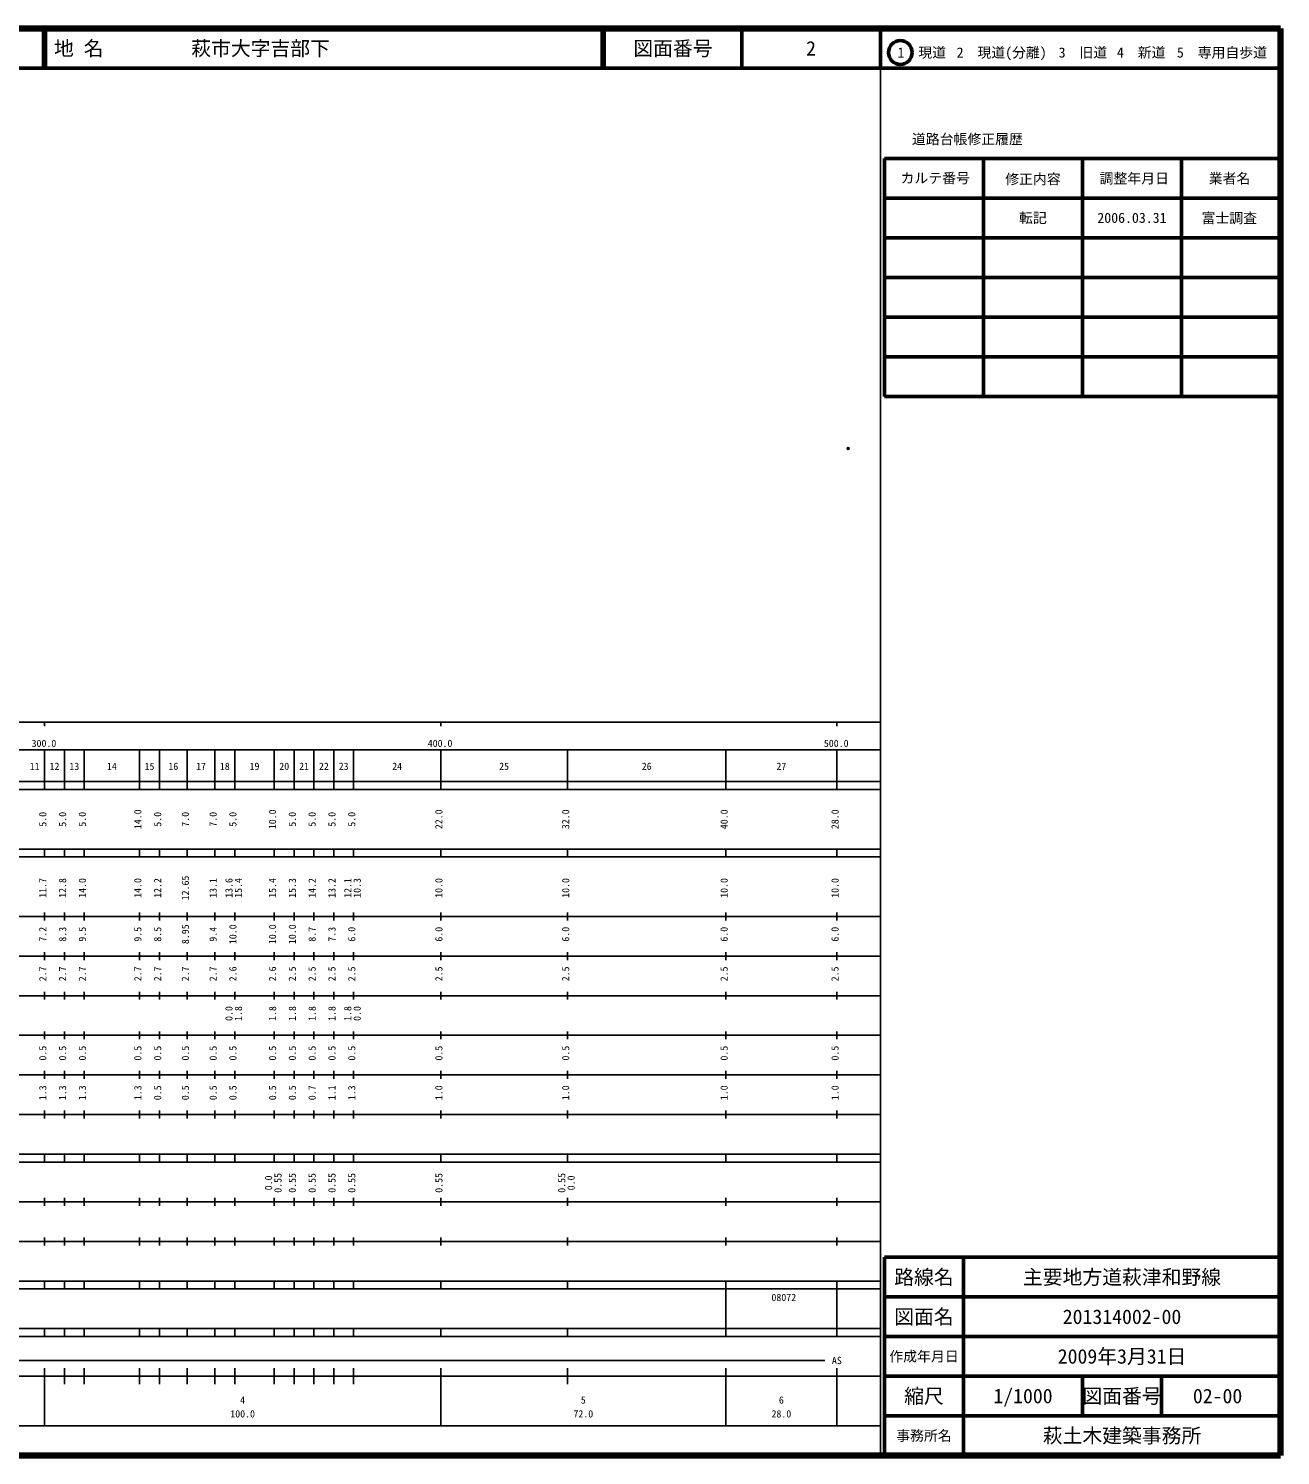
# Model space of a CAD drawing. Units: millimetres on the paper. Extents: x 40 to 680, y 20 to 380.
# Drawn here: x 363.9 to 680, y 20 to 380 of the extents above; entities that cross this region are included whole.
import ezdxf
from ezdxf.enums import TextEntityAlignment as Align

# ---------------------------------------------------------------- set-up
doc = ezdxf.new("R2010")
doc.units = ezdxf.units.MM
doc.header["$PDMODE"] = 32
doc.header["$PDSIZE"] = 0.5
doc.layers.add('M-OTRS', color=6, linetype='Continuous')
doc.layers.add('M-TTL-TXT', color=7, linetype='Continuous')
for name, color, linetype, lineweight in [('M-TTL', 2, 'Continuous', 140), ('M-TTL-BAND', 7, 'Continuous', 25), ('M-TTL-FRAM', 2, 'Continuous', 50), ('M-TTL-LINE', 7, 'Continuous', 50)]:
    doc.layers.add(name, color=color, linetype=linetype, lineweight=lineweight)
doc.styles.add('ＭＳ ゴシック', font='')
doc.styles.get('ＭＳ ゴシック').set_extended_font_data('MS Gothic')

msp = doc.modelspace()

# ---------------------------------------------------------------- linework, layer by layer
at = {"layer": 'M-OTRS'}
msp.add_point((570.889, 274.046), dxfattribs=at)
at = {"layer": 'M-TTL'}
for p, q in [((680, 380), (40, 380)), ((680, 20), (680, 380)), ((40, 20), (680, 20))]:
    msp.add_line(p, q, dxfattribs=at)
at = {"layer": 'M-TTL-BAND'}
for p, q in [((579, 20), (579, 370)), ((40, 205), (579, 205)), ((368, 205), (368, 204)), ((468, 205), (468, 204)), ((568, 205), (568, 204)), ((68, 198), (579, 198)), ((368, 188), (368, 198)), ((373, 188), (373, 198)), ((378, 188), (378, 198)), ((392, 188), (392, 198)), ((397, 188), (397, 198)), ((404, 188), (404, 198)), ((411, 188), (411, 198)), ((416, 188), (416, 198)), ((426, 188), (426, 198)), ((431, 188), (431, 198)), ((436, 188), (436, 198)), ((441, 188), (441, 198)), ((446, 188), (446, 198)), ((468, 188), (468, 198)), ((500, 188), (500, 198)), ((540, 188), (540, 198)), ((568, 188), (568, 198)), ((40, 190), (579, 190)), ((40, 188), (579, 188)), ((40, 173), (579, 173)), ((368, 171), (368, 173)), ((373, 171), (373, 173)), ((378, 171), (378, 173)), ((392, 171), (392, 173)), ((397, 171), (397, 173)), ((404, 171), (404, 173)), ((411, 171), (411, 173)), ((416, 171), (416, 173)), ((426, 171), (426, 173)), ((431, 171), (431, 173)), ((436, 171), (436, 173)), ((441, 171), (441, 173)), ((446, 171), (446, 173)), ((468, 171), (468, 173)), ((500, 171), (500, 173)), ((540, 171), (540, 173)), ((568, 171), (568, 173)), ((40, 171), (579, 171)), ((40, 156), (579, 156)), ((368, 155), (368, 157)), ((373, 155), (373, 157)), ((378, 155), (378, 157)), ((392, 155), (392, 157)), ((397, 155), (397, 157)), ((404, 155), (404, 157)), ((411, 155), (411, 157)), ((416, 155), (416, 157)), ((426, 155), (426, 157)), ((431, 155), (431, 157)), ((436, 155), (436, 157)), ((441, 155), (441, 157)), ((446, 155), (446, 157)), ((468, 155), (468, 157)), ((500, 155), (500, 157)), ((540, 155), (540, 157)), ((568, 155), (568, 157)), ((46, 146), (579, 146)), ((368, 145), (368, 147)), ((373, 145), (373, 147)), ((378, 145), (378, 147)), ((392, 145), (392, 147)), ((397, 145), (397, 147)), ((404, 145), (404, 147)), ((411, 145), (411, 147)), ((416, 145), (416, 147)), ((426, 145), (426, 147)), ((431, 145), (431, 147)), ((436, 145), (436, 147)), ((441, 145), (441, 147)), ((446, 145), (446, 147)), ((468, 145), (468, 147)), ((500, 145), (500, 147)), ((540, 145), (540, 147)), ((568, 145), (568, 147)), ((368, 135), (368, 137)), ((373, 135), (373, 137)), ((378, 135), (378, 137)), ((392, 135), (392, 137)), ((397, 135), (397, 137)), ((404, 135), (404, 137)), ((411, 135), (411, 137)), ((416, 135), (416, 137)), ((426, 135), (426, 137)), ((431, 135), (431, 137)), ((436, 135), (436, 137)), ((441, 135), (441, 137)), ((446, 135), (446, 137)), ((468, 135), (468, 137)), ((500, 135), (500, 137)), ((540, 135), (540, 137)), ((568, 135), (568, 137)), ((52, 136), (579, 136)), ((46, 126), (579, 126)), ((368, 125), (368, 127)), ((373, 125), (373, 127)), ((378, 125), (378, 127)), ((392, 125), (392, 127)), ((397, 125), (397, 127)), ((404, 125), (404, 127)), ((411, 125), (411, 127)), ((416, 125), (416, 127)), ((426, 125), (426, 127)), ((431, 125), (431, 127)), ((436, 125), (436, 127)), ((441, 125), (441, 127)), ((446, 125), (446, 127)), ((468, 125), (468, 127)), ((500, 125), (500, 127)), ((540, 125), (540, 127)), ((568, 125), (568, 127)), ((52, 116), (579, 116)), ((368, 115), (368, 117)), ((373, 115), (373, 117)), ((378, 115), (378, 117)), ((392, 115), (392, 117)), ((397, 115), (397, 117)), ((404, 115), (404, 117)), ((411, 115), (411, 117)), ((416, 115), (416, 117)), ((426, 115), (426, 117)), ((431, 115), (431, 117)), ((436, 115), (436, 117)), ((441, 115), (441, 117)), ((446, 115), (446, 117)), ((468, 115), (468, 117)), ((500, 115), (500, 117)), ((540, 115), (540, 117)), ((568, 115), (568, 117)), ((46, 106), (579, 106)), ((368, 105), (368, 107)), ((373, 105), (373, 107)), ((378, 105), (378, 107)), ((392, 105), (392, 107)), ((397, 105), (397, 107)), ((404, 105), (404, 107)), ((411, 105), (411, 107)), ((416, 105), (416, 107)), ((426, 105), (426, 107)), ((431, 105), (431, 107)), ((436, 105), (436, 107)), ((441, 105), (441, 107)), ((446, 105), (446, 107)), ((468, 105), (468, 107)), ((500, 105), (500, 107)), ((540, 105), (540, 107)), ((568, 105), (568, 107)), ((40, 96), (579, 96)), ((40, 94), (579, 94)), ((368, 94), (368, 96)), ((373, 94), (373, 96)), ((378, 94), (378, 96)), ((392, 94), (392, 96)), ((397, 94), (397, 96)), ((404, 94), (404, 96)), ((411, 94), (411, 96)), ((416, 94), (416, 96)), ((426, 94), (426, 96)), ((431, 94), (431, 96)), ((436, 94), (436, 96)), ((441, 94), (441, 96)), ((446, 94), (446, 96)), ((468, 94), (468, 96)), ((500, 94), (500, 96)), ((540, 94), (540, 96)), ((568, 94), (568, 96)), ((49, 84), (579, 84)), ((368, 83), (368, 85)), ((373, 83), (373, 85)), ((378, 83), (378, 85)), ((392, 83), (392, 85)), ((397, 83), (397, 85)), ((404, 83), (404, 85)), ((411, 83), (411, 85)), ((416, 83), (416, 85)), ((426, 83), (426, 85)), ((431, 83), (431, 85)), ((436, 83), (436, 85)), ((441, 83), (441, 85)), ((446, 83), (446, 85)), ((468, 83), (468, 85)), ((500, 83), (500, 85)), ((540, 83), (540, 85)), ((568, 83), (568, 85)), ((40, 74), (579, 74)), ((368, 73), (368, 75)), ((373, 73), (373, 75)), ((378, 73), (378, 75)), ((392, 73), (392, 75)), ((397, 73), (397, 75)), ((404, 73), (404, 75)), ((411, 73), (411, 75)), ((416, 73), (416, 75)), ((426, 73), (426, 75)), ((431, 73), (431, 75)), ((436, 73), (436, 75)), ((441, 73), (441, 75)), ((446, 73), (446, 75)), ((468, 73), (468, 75)), ((500, 73), (500, 75)), ((540, 73), (540, 75)), ((568, 73), (568, 75)), ((40, 64), (579, 64)), ((40, 62), (579, 62)), ((368, 62), (368, 64)), ((373, 62), (373, 64)), ((378, 62), (378, 64)), ((392, 62), (392, 64)), ((397, 62), (397, 64)), ((404, 62), (404, 64)), ((411, 62), (411, 64)), ((416, 62), (416, 64)), ((426, 62), (426, 64)), ((431, 62), (431, 64)), ((436, 62), (436, 64)), ((441, 62), (441, 64)), ((446, 62), (446, 64)), ((468, 62), (468, 64)), ((500, 62), (500, 64)), ((540, 62), (540, 64)), ((540, 52), (540, 62)), ((568, 62), (568, 64)), ((568, 52), (568, 62)), ((40, 52), (579, 52)), ((368, 50), (368, 52)), ((373, 50), (373, 52)), ((378, 50), (378, 52)), ((392, 50), (392, 52)), ((397, 50), (397, 52)), ((404, 50), (404, 52)), ((411, 50), (411, 52)), ((416, 50), (416, 52)), ((426, 50), (426, 52)), ((431, 50), (431, 52)), ((436, 50), (436, 52)), ((441, 50), (441, 52)), ((446, 50), (446, 52)), ((468, 50), (468, 52)), ((500, 50), (500, 52)), ((540, 50), (540, 52)), ((568, 50), (568, 52)), ((40, 50), (579, 50)), ((71, 44), (565, 44)), ((40, 40), (579, 40)), ((368, 27.5), (368, 42)), ((373, 38), (373, 42)), ((378, 38), (378, 42)), ((392, 38), (392, 42)), ((397, 38), (397, 42)), ((404, 38), (404, 42)), ((411, 38), (411, 42)), ((416, 38), (416, 42)), ((426, 38), (426, 42)), ((431, 38), (431, 42)), ((436, 38), (436, 42)), ((441, 38), (441, 42)), ((446, 38), (446, 42)), ((468, 27.5), (468, 42)), ((500, 38), (500, 42)), ((540, 27.5), (540, 42)), ((568, 27.5), (568, 42)), ((68, 27.5), (579, 27.5))]:
    msp.add_line(p, q, dxfattribs=at)
at = {"layer": 'M-TTL-FRAM'}
for p, q in [((580, 347.197), (580, 287.197)), ((580, 347.197), (680, 347.197)), ((580, 287.197), (680, 287.197)), ((680, 70), (580, 70)), ((580, 70), (580, 20))]:
    msp.add_line(p, q, dxfattribs=at)
at = {"layer": 'M-TTL-LINE'}
for p, q in [((367.75, 380), (367.75, 370)), ((368.25, 380), (368.25, 370)), ((508.747, 380), (508.747, 370)), ((509.247, 380), (509.247, 370)), ((543.997, 380), (543.997, 370)), ((579, 380), (579, 370)), ((40, 370), (680, 370)), ((605, 347.197), (605, 287.197)), ((630, 347.197), (630, 287.197)), ((655, 347.197), (655, 287.197)), ((580, 337.197), (680, 337.197)), ((580, 327.197), (680, 327.197)), ((580, 317.197), (680, 317.197)), ((580, 307.197), (680, 307.197)), ((580, 297.197), (680, 297.197)), ((600, 70), (600, 20)), ((680, 60), (580, 60)), ((680, 50), (580, 50)), ((680, 40), (580, 40)), ((630, 40), (630, 30)), ((650, 40), (650, 30)), ((680, 30), (580, 30))]:
    msp.add_line(p, q, dxfattribs=at)
msp.add_circle((584.031, 373.958), 3, dxfattribs=at)

# ---------------------------------------------------------------- texts
at = {"layer": 'M-TTL-BAND', "style": 'ＭＳ ゴシック'}
for s, p in [('300.0', (367.844, 198.195)), ('400.0', (467.844, 198.195)), ('500.0', (567.844, 198.195)), ('11', (365.5, 192.405)), ('12', (370.5, 192.405)), ('13', (375.5, 192.405)), ('14', (385, 192.405)), ('15', (394.5, 192.405)), ('16', (400.5, 192.405)), ('17', (407.5, 192.405)), ('18', (413.5, 192.405)), ('19', (421, 192.405)), ('20', (428.5, 192.405)), ('21', (433.5, 192.405)), ('22', (438.5, 192.405)), ('23', (443.5, 192.405)), ('24', (457, 192.405)), ('25', (484, 192.405)), ('26', (520, 192.405)), ('27', (554, 192.405)), ('AS', (568, 42.5)), ('4', (418, 32.523)), ('5', (504, 32.523)), ('6', (554, 32.523)), ('100.0', (418, 29.033)), ('72.0', (504, 29.033)), ('28.0', (554, 29.033))]:
    msp.add_text(s, height=1.833, dxfattribs=at).set_placement(p, align=Align.BOTTOM_CENTER)
for s, p in [('5.0', (369, 180.5)), ('5.0', (374, 180.5)), ('5.0', (379, 180.5)), ('14.0', (393, 180.5)), ('5.0', (398, 180.5)), ('7.0', (405, 180.5)), ('7.0', (412, 180.5)), ('5.0', (417, 180.5)), ('10.0', (427, 180.5)), ('5.0', (432, 180.5)), ('5.0', (437, 180.5)), ('5.0', (442, 180.5)), ('5.0', (447, 180.5)), ('22.0', (469, 180.5)), ('32.0', (501, 180.5)), ('40.0', (541, 180.5)), ('28.0', (569, 180.5)), ('12.65', (405, 163.174)), ('11.7', (369, 163.174)), ('12.8', (374, 163.174)), ('14.0', (379, 163.174)), ('14.0', (393, 163.174)), ('12.2', (398, 163.174)), ('13.1', (412, 163.174)), ('13.6', (416, 163.174)), ('15.4', (418.37, 163.174)), ('15.4', (427, 163.174)), ('15.3', (432, 163.174)), ('14.2', (437, 163.174)), ('13.2', (442, 163.174)), ('12.1', (446, 163.174)), ('10.3', (448.37, 163.174)), ('10.0', (469, 163.174)), ('10.0', (501, 163.174)), ('10.0', (541, 163.174)), ('10.0', (569, 163.174)), ('7.2', (369, 151.5)), ('8.3', (374, 151.5)), ('9.5', (379, 151.5)), ('9.5', (393, 151.5)), ('8.5', (398, 151.5)), ('8.95', (405, 151.5)), ('9.4', (412, 151.5)), ('10.0', (417, 151.5)), ('10.0', (427, 151.5)), ('10.0', (432, 151.5)), ('8.7', (437, 151.5)), ('7.3', (442, 151.5)), ('6.0', (447, 151.5)), ('6.0', (469, 151.5)), ('6.0', (501, 151.5)), ('6.0', (541, 151.5)), ('6.0', (569, 151.5)), ('2.7', (369, 141.5)), ('2.7', (374, 141.5)), ('2.7', (379, 141.5)), ('2.7', (393, 141.5)), ('2.7', (398, 141.5)), ('2.7', (405, 141.5)), ('2.7', (412, 141.5)), ('2.6', (417, 141.5)), ('2.6', (427, 141.5)), ('2.5', (432, 141.5)), ('2.5', (437, 141.5)), ('2.5', (442, 141.5)), ('2.5', (447, 141.5)), ('2.5', (469, 141.5)), ('2.5', (501, 141.5)), ('2.5', (541, 141.5)), ('2.5', (569, 141.5)), ('0.0', (416, 131.5)), ('1.8', (418.37, 131.5)), ('1.8', (427, 131.5)), ('1.8', (432, 131.5)), ('1.8', (437, 131.5)), ('1.8', (442, 131.5)), ('1.8', (446, 131.5)), ('0.0', (448.37, 131.5)), ('0.5', (369, 121.5)), ('0.5', (374, 121.5)), ('0.5', (379, 121.5)), ('0.5', (393, 121.5)), ('0.5', (398, 121.5)), ('0.5', (405, 121.5)), ('0.5', (412, 121.5)), ('0.5', (417, 121.5)), ('0.5', (427, 121.5)), ('0.5', (432, 121.5)), ('0.5', (437, 121.5)), ('0.5', (442, 121.5)), ('0.5', (447, 121.5)), ('0.5', (469, 121.5)), ('0.5', (501, 121.5)), ('0.5', (541, 121.5)), ('0.5', (569, 121.5)), ('1.3', (369, 111.5)), ('1.3', (374, 111.5)), ('1.3', (379, 111.5)), ('1.3', (393, 111.5)), ('0.5', (398, 111.5)), ('0.5', (405, 111.5)), ('0.5', (412, 111.5)), ('0.5', (417, 111.5)), ('0.5', (427, 111.5)), ('0.5', (432, 111.5)), ('0.7', (437, 111.5)), ('1.1', (442, 111.5)), ('1.3', (447, 111.5)), ('1.0', (469, 111.5)), ('1.0', (501, 111.5)), ('1.0', (541, 111.5)), ('1.0', (569, 111.5)), ('0.0', (426, 88.764)), ('0.55', (428.37, 88.764)), ('0.55', (432, 88.764)), ('0.55', (437, 88.764)), ('0.55', (442, 88.764)), ('0.55', (447, 88.764)), ('0.55', (469, 88.764)), ('0.55', (500, 88.764)), ('0.0', (502.37, 88.764))]:
    msp.add_text(s, height=1.833, rotation=90, dxfattribs=at).set_placement(p, align=Align.BOTTOM_CENTER)
msp.add_text('08072', height=1.833, dxfattribs=at).set_placement((551.5, 58.405), align=Align.BOTTOM_LEFT)
at = {"layer": 'M-TTL-TXT', "style": 'ＭＳ ゴシック'}
for s, p in [('地 名', (370.38, 375)), ('萩市大字吉部下', (405.024, 375))]:
    msp.add_text(s, height=3.666, dxfattribs=at).set_placement(p, align=Align.MIDDLE_LEFT)
for s, height, p in [('図面番号', 3.666, (526.622, 375)), ('2', 3.666, (561.497, 375)), ('1\u3000現道', 2.566, (589.448, 373.958)), ('2\u3000現道(分離)', 2.566, (609.619, 373.958)), ('3\u3000旧道', 2.566, (630.121, 373.958)), ('4\u3000新道', 2.566, (644.824, 373.958)), ('5\u3000専用自歩道', 2.566, (665.228, 373.958)), ('道路台帳修正履歴', 2.566, (600.968, 352.113)), ('カルテ番号', 2.566, (592.839, 342.277)), ('修正内容', 2.566, (617.509, 342.023)), ('調整年月日', 2.566, (643.089, 342.197)), ('業者名', 2.566, (667.134, 342.197)), ('転記', 2.566, (617.5, 332.245)), ('2006.03.31', 2.566, (642.5, 332.245)), ('富士調査', 2.566, (667.077, 332.189)), ('路線名', 3.666, (590, 65)), ('路線名', 3.666, (590, 65)), ('主要地方道萩津和野線', 3.666, (640, 65)), ('図面名', 3.666, (590, 55)), ('図面名', 3.666, (590, 55)), ('201314002-00', 3.666, (640, 55)), ('2009年3月31日', 3.666, (640, 45)), ('作成年月日', 2.566, (590, 45)), ('作成年月日', 2.566, (590, 45)), ('縮尺', 3.666, (590, 35)), ('縮尺', 3.666, (590, 35)), ('1/1000', 3.666, (615, 35)), ('図面番号', 3.666, (640, 35)), ('図面番号', 3.666, (640, 35)), ('02-00', 3.666, (664.125, 35)), ('事務所名', 2.566, (590, 25)), ('事務所名', 2.566, (590, 25)), ('萩土木建築事務所', 3.666, (640, 25))]:
    msp.add_text(s, height=height, dxfattribs=at).set_placement(p, align=Align.MIDDLE_CENTER)

doc.saveas('drawing.dxf')
